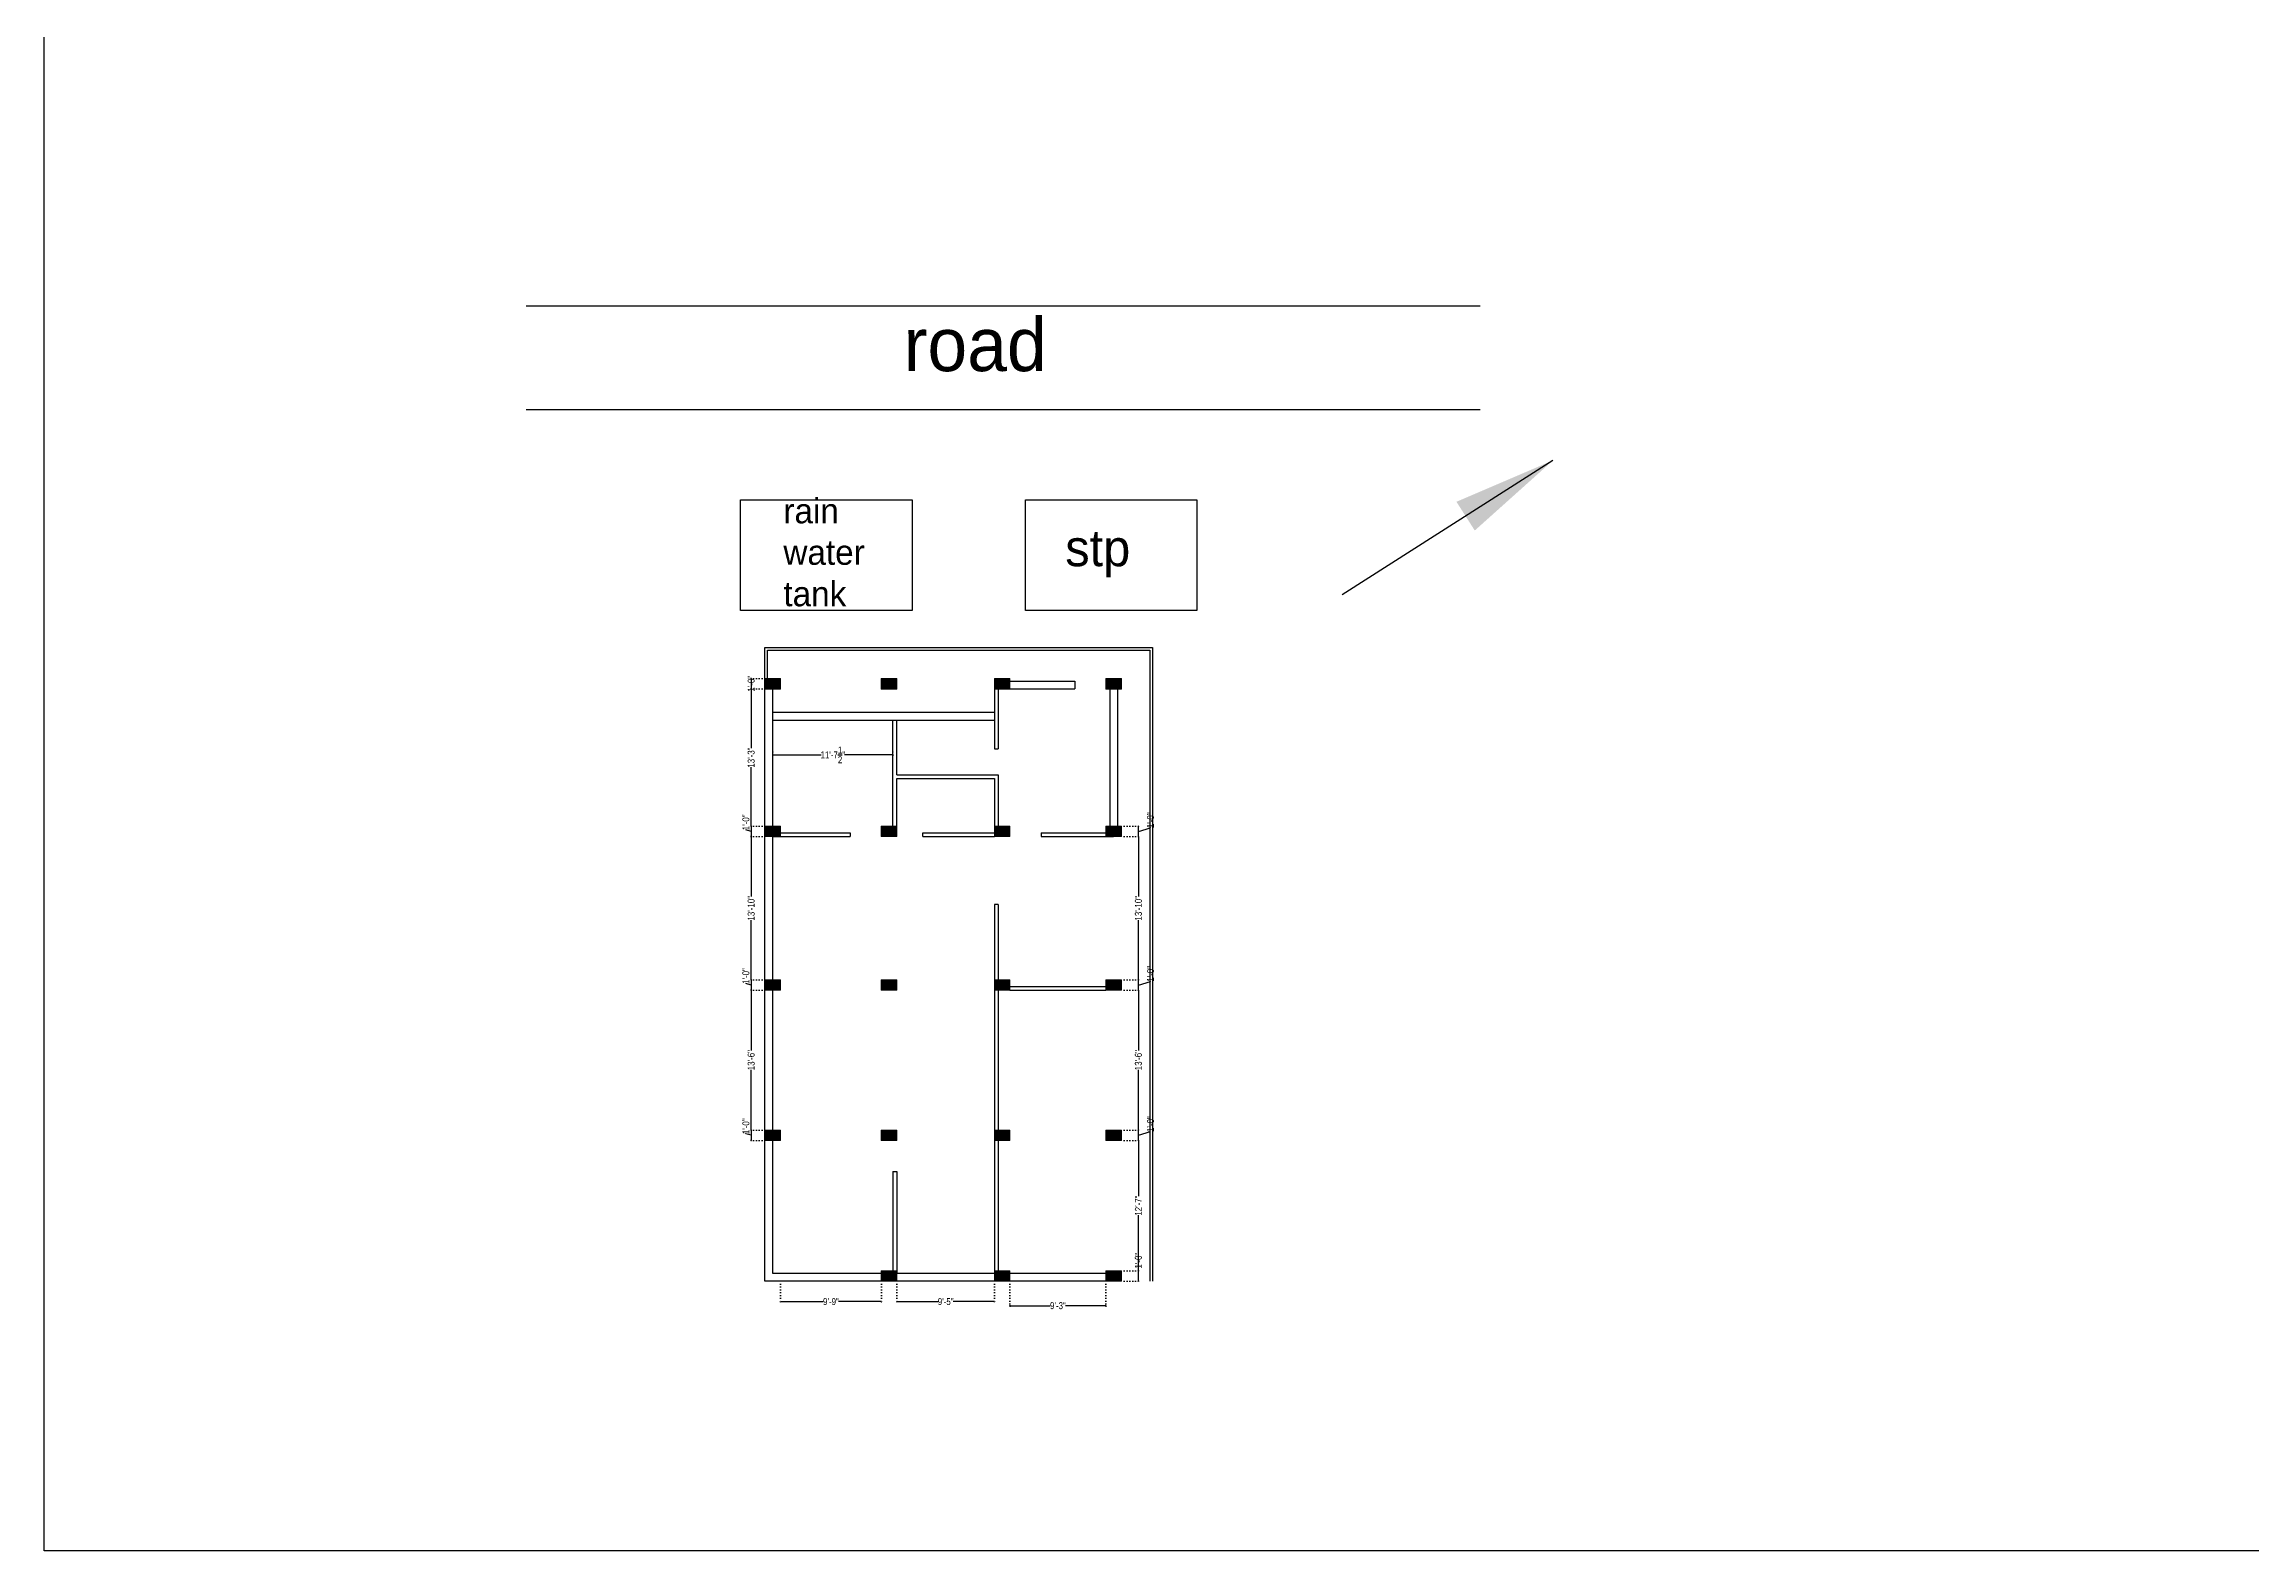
# Model space of a CAD drawing. Extents: x 187966 to 202201, y 659574 to 1343694.
# Drawn here: x 197087 to 199644, y 661930 to 663675 of the extents above; entities that cross this region are included whole.
import ezdxf

# ---------------------------------------------------------------- set-up
doc = ezdxf.new("R2010")
doc.units = 0
doc.header["$MEASUREMENT"] = 0
doc.header["$PDMODE"] = 32
doc.linetypes.add('DOT2', pattern=[3.175, 0, -3.175])
doc.layers.add('A-Wall', color=7, linetype='Continuous', lineweight=30)
doc.layers.add('HATCH', color=8, linetype='Continuous', lineweight=20)
doc.styles.add('AA_03.50', font='ARIALN.TTF', dxfattribs={"height": 8})
doc.styles.get("Standard").update_dxf_attribs({"font": 'stylu.ttf', "height": 7})
doc.dimstyles.new('AA_03.50', dxfattribs={"dimtxt": 9, "dimasz": 3.25, "dimexe": 1.75, "dimexo": 3.375, "dimgap": 0.09, "dimtad": 0, "dimdec": 0, "dimzin": 3, "dimdsep": 46, "dimlunit": 4, "dimtxsty": 'AA_03.50', "dimblk": 'DOTSMALL', "dimcen": 0.09, "dimclre": 7, "dimadec": 0, "dimazin": 0, "dimtfac": 1, "dimtdec": 0, "dimtofl": 0, "dimtmove": 0, "dimatfit": 3, "dimfxl": 1, "dimtolj": 1, "dimtzin": 0, "dimlwd": -1, "dimarcsym": 0})

# ---------------------------------------------------------------- blocks, each defined once
blk = doc.blocks.new('colummn')
at = {"layer": 'HATCH'}
h = blk.add_hatch(dxfattribs=at)
h.set_pattern_fill('ANSI31', color=256)
h.set_pattern_definition([(45, (0, 0), (-0.088388347648, 0.088388347648), [])])
h.paths.add_polyline_path([(198351, 663973.6), (198351, 663961.6), (198369, 663961.6), (198369, 663973.6)])
at = {"layer": 'A-Wall', "lineweight": 0}
blk.add_lwpolyline([(198351, 663973.6), (198351, 663961.6), (198369, 663961.6), (198369, 663973.6)], close=True, dxfattribs=at)
blk = doc.blocks.new('_DotSmall')
at = {"color": 0, "linetype": 'ByBlock', "const_width": 0.5}
blk.add_lwpolyline([(-0.0625, 0, 1), (0.0625, 0, 1)], format="xyb", close=True, dxfattribs=at)
blk = doc.blocks.new('*D232')
at = {"layer": 'A-Wall', "color": 7, "linetype": 'DOT2', "lineweight": -2, "transparency": 16777216}
for p, q in [((197918.7, 662940.6), (197904.3, 662940.6)), ((197918.7, 662928.6), (197904.3, 662928.6))]:
    blk.add_line(p, q, dxfattribs=at)
at = {"layer": 'A-Wall', "color": 0, "transparency": 16777216}
blk.add_line((197906.1, 662940.6), (197906.1, 662928.6), dxfattribs=at)
at = {"layer": 'DEFPOINTS', "color": 0, "transparency": 16777216}
for p in [(197922.1, 662940.6), (197906.1, 662928.6), (197922.1, 662928.6)]:
    blk.add_point(p, dxfattribs=at)
at = {"layer": 'A-Wall', "color": 0, "transparency": 16777216, "xscale": 3.25, "yscale": 3.25, "zscale": 3.25}
for p, rotation in [((197906.1, 662940.6), 90), ((197906.1, 662928.6), 270)]:
    blk.add_blockref('_DotSmall', p, dxfattribs=dict(at, rotation=rotation))
at = {"layer": 'A-Wall', "color": 0, "transparency": 16777216, "insert": (197906.1, 662934.6), "char_height": 8, "attachment_point": 5, "rotation": 90, "style": 'AA_03.50'}
blk.add_mtext('\\A1;1\'-0"', dxfattribs=at)
blk = doc.blocks.new('*D233')
at = {"layer": 'A-Wall', "color": 7, "linetype": 'DOT2', "lineweight": -2, "transparency": 16777216}
for p, q in [((197918.7, 662928.6), (197904.3, 662928.6)), ((197918.7, 662769.6), (197904.3, 662769.6))]:
    blk.add_line(p, q, dxfattribs=at)
at = {"layer": 'A-Wall', "color": 0, "transparency": 16777216}
for p, q in [((197906.1, 662928.6), (197906.1, 662860.1)), ((197906.1, 662769.6), (197906.1, 662838))]:
    blk.add_line(p, q, dxfattribs=at)
at = {"layer": 'DEFPOINTS', "color": 0, "transparency": 16777216}
for p in [(197922.1, 662928.6), (197906.1, 662769.6), (197922.1, 662769.6)]:
    blk.add_point(p, dxfattribs=at)
at = {"layer": 'A-Wall', "color": 0, "transparency": 16777216, "xscale": 3.25, "yscale": 3.25, "zscale": 3.25}
for p, rotation in [((197906.1, 662928.6), 90), ((197906.1, 662769.6), 270)]:
    blk.add_blockref('_DotSmall', p, dxfattribs=dict(at, rotation=rotation))
at = {"layer": 'A-Wall', "color": 0, "transparency": 16777216, "insert": (197906.1, 662849.1), "char_height": 8, "attachment_point": 5, "rotation": 90, "style": 'AA_03.50'}
blk.add_mtext('\\A1;13\'-3"', dxfattribs=at)
blk = doc.blocks.new('*D234')
at = {"layer": 'A-Wall', "color": 0, "transparency": 16777216}
for p, q in [((197900.1, 662765.4), (197900.1, 662765.5)), ((197906.1, 662763.6), (197900.1, 662765.4)), ((197906.1, 662769.6), (197906.1, 662757.6))]:
    blk.add_line(p, q, dxfattribs=at)
at = {"layer": 'A-Wall', "color": 7, "linetype": 'DOT2', "lineweight": -2, "transparency": 16777216}
for p, q in [((197918.7, 662769.6), (197904.3, 662769.6)), ((197918.7, 662757.6), (197904.3, 662757.6))]:
    blk.add_line(p, q, dxfattribs=at)
at = {"layer": 'DEFPOINTS', "color": 0, "transparency": 16777216}
for p in [(197906.1, 662757.6), (197922.1, 662769.6), (197922.1, 662757.6)]:
    blk.add_point(p, dxfattribs=at)
at = {"layer": 'A-Wall', "color": 0, "transparency": 16777216, "xscale": 3.25, "yscale": 3.25, "zscale": 3.25}
for p, rotation in [((197906.1, 662769.6), 90), ((197906.1, 662757.6), 270)]:
    blk.add_blockref('_DotSmall', p, dxfattribs=dict(at, rotation=rotation))
at = {"layer": 'A-Wall', "color": 0, "transparency": 16777216, "insert": (197900.1, 662774.1), "char_height": 8, "attachment_point": 5, "rotation": 90, "style": 'AA_03.50'}
blk.add_mtext('\\A1;1\'-0"', dxfattribs=at)
blk = doc.blocks.new('*D235')
at = {"layer": 'A-Wall', "color": 7, "linetype": 'DOT2', "lineweight": -2, "transparency": 16777216}
for p, q in [((197918.7, 662757.6), (197904.3, 662757.6)), ((197918.7, 662591.7), (197904.3, 662591.7))]:
    blk.add_line(p, q, dxfattribs=at)
at = {"layer": 'A-Wall', "color": 0, "transparency": 16777216}
for p, q in [((197906.1, 662757.6), (197906.1, 662688.2)), ((197906.1, 662591.7), (197906.1, 662661))]:
    blk.add_line(p, q, dxfattribs=at)
at = {"layer": 'DEFPOINTS', "color": 0, "transparency": 16777216}
for p in [(197922.1, 662757.6), (197906.1, 662591.7), (197922.1, 662591.7)]:
    blk.add_point(p, dxfattribs=at)
at = {"layer": 'A-Wall', "color": 0, "transparency": 16777216, "xscale": 3.25, "yscale": 3.25, "zscale": 3.25}
for p, rotation in [((197906.1, 662757.6), 90), ((197906.1, 662591.7), 270)]:
    blk.add_blockref('_DotSmall', p, dxfattribs=dict(at, rotation=rotation))
at = {"layer": 'A-Wall', "color": 0, "transparency": 16777216, "insert": (197906.1, 662674.6), "char_height": 8, "attachment_point": 5, "rotation": 90, "style": 'AA_03.50'}
blk.add_mtext('\\A1;13\'-10"', dxfattribs=at)
blk = doc.blocks.new('*D236')
at = {"layer": 'A-Wall', "color": 0, "transparency": 16777216}
for p, q in [((197900.1, 662587.4), (197900.1, 662587.6)), ((197906.1, 662585.7), (197900.1, 662587.4)), ((197906.1, 662591.7), (197906.1, 662579.7))]:
    blk.add_line(p, q, dxfattribs=at)
at = {"layer": 'A-Wall', "color": 7, "linetype": 'DOT2', "lineweight": -2, "transparency": 16777216}
for p, q in [((197918.7, 662591.7), (197904.3, 662591.7)), ((197918.7, 662579.7), (197904.3, 662579.7))]:
    blk.add_line(p, q, dxfattribs=at)
at = {"layer": 'DEFPOINTS', "color": 0, "transparency": 16777216}
for p in [(197906.1, 662579.7), (197922.1, 662591.7), (197922.1, 662579.7)]:
    blk.add_point(p, dxfattribs=at)
at = {"layer": 'A-Wall', "color": 0, "transparency": 16777216, "xscale": 3.25, "yscale": 3.25, "zscale": 3.25}
for p, rotation in [((197906.1, 662591.7), 90), ((197906.1, 662579.7), 270)]:
    blk.add_blockref('_DotSmall', p, dxfattribs=dict(at, rotation=rotation))
at = {"layer": 'A-Wall', "color": 0, "transparency": 16777216, "insert": (197900.1, 662596.1), "char_height": 8, "attachment_point": 5, "rotation": 90, "style": 'AA_03.50'}
blk.add_mtext('\\A1;1\'-0"', dxfattribs=at)
blk = doc.blocks.new('*D237')
at = {"layer": 'A-Wall', "color": 7, "linetype": 'DOT2', "lineweight": -2, "transparency": 16777216}
for p, q in [((197918.7, 662579.7), (197904.3, 662579.7)), ((197918.7, 662417.7), (197904.3, 662417.7))]:
    blk.add_line(p, q, dxfattribs=at)
at = {"layer": 'A-Wall', "color": 0, "transparency": 16777216}
for p, q in [((197906.1, 662579.7), (197906.1, 662509.7)), ((197906.1, 662417.7), (197906.1, 662487.6))]:
    blk.add_line(p, q, dxfattribs=at)
at = {"layer": 'DEFPOINTS', "color": 0, "transparency": 16777216}
for p in [(197922.1, 662579.7), (197906.1, 662417.7), (197922.1, 662417.7)]:
    blk.add_point(p, dxfattribs=at)
at = {"layer": 'A-Wall', "color": 0, "transparency": 16777216, "xscale": 3.25, "yscale": 3.25, "zscale": 3.25}
for p, rotation in [((197906.1, 662579.7), 90), ((197906.1, 662417.7), 270)]:
    blk.add_blockref('_DotSmall', p, dxfattribs=dict(at, rotation=rotation))
at = {"layer": 'A-Wall', "color": 0, "transparency": 16777216, "insert": (197906.1, 662498.7), "char_height": 8, "attachment_point": 5, "rotation": 90, "style": 'AA_03.50'}
blk.add_mtext('\\A1;13\'-6"', dxfattribs=at)
blk = doc.blocks.new('*D238')
at = {"layer": 'A-Wall', "color": 0, "transparency": 16777216}
for p, q in [((197900.1, 662413.4), (197900.1, 662413.6)), ((197906.1, 662411.7), (197900.1, 662413.4)), ((197906.1, 662417.7), (197906.1, 662405.7))]:
    blk.add_line(p, q, dxfattribs=at)
at = {"layer": 'A-Wall', "color": 7, "linetype": 'DOT2', "lineweight": -2, "transparency": 16777216}
for p, q in [((197918.7, 662417.7), (197904.3, 662417.7)), ((197918.7, 662405.7), (197904.3, 662405.7))]:
    blk.add_line(p, q, dxfattribs=at)
at = {"layer": 'DEFPOINTS', "color": 0, "transparency": 16777216}
for p in [(197906.1, 662405.7), (197922.1, 662417.7), (197922.1, 662405.7)]:
    blk.add_point(p, dxfattribs=at)
at = {"layer": 'A-Wall', "color": 0, "transparency": 16777216, "xscale": 3.25, "yscale": 3.25, "zscale": 3.25}
for p, rotation in [((197906.1, 662417.7), 90), ((197906.1, 662405.7), 270)]:
    blk.add_blockref('_DotSmall', p, dxfattribs=dict(at, rotation=rotation))
at = {"layer": 'A-Wall', "color": 0, "transparency": 16777216, "insert": (197900.1, 662422.1), "char_height": 8, "attachment_point": 5, "rotation": 90, "style": 'AA_03.50'}
blk.add_mtext('\\A1;1\'-0"', dxfattribs=at)
blk = doc.blocks.new('*D225')
at = {"layer": 'A-Wall', "color": 7, "linetype": 'DOT2', "lineweight": -2, "transparency": 16777216}
for p, q in [((198338.3, 662254.7), (198356.3, 662254.7)), ((198338.3, 662242.7), (198356.3, 662242.7))]:
    blk.add_line(p, q, dxfattribs=at)
at = {"layer": 'A-Wall', "color": 0, "transparency": 16777216}
for p, q in [((198354.6, 662254.7), (198354.6, 662258)), ((198354.6, 662242.7), (198354.6, 662254.7))]:
    blk.add_line(p, q, dxfattribs=at)
at = {"layer": 'DEFPOINTS', "color": 0, "transparency": 16777216}
for p in [(198334.9, 662254.7), (198354.6, 662254.7), (198334.9, 662242.7)]:
    blk.add_point(p, dxfattribs=at)
at = {"layer": 'A-Wall', "color": 0, "transparency": 16777216, "xscale": 3.25, "yscale": 3.25, "zscale": 3.25}
for p, rotation in [((198354.6, 662254.7), 90), ((198354.6, 662242.7), 270)]:
    blk.add_blockref('_DotSmall', p, dxfattribs=dict(at, rotation=rotation))
at = {"layer": 'A-Wall', "color": 0, "transparency": 16777216, "insert": (198354.6, 662266.5), "char_height": 8, "attachment_point": 5, "rotation": 90, "style": 'AA_03.50'}
blk.add_mtext('\\A1;1\'-0"', dxfattribs=at)
blk = doc.blocks.new('*D226')
at = {"layer": 'A-Wall', "color": 7, "linetype": 'DOT2', "lineweight": -2, "transparency": 16777216}
for p, q in [((198338.3, 662405.7), (198356.3, 662405.7)), ((198338.3, 662254.7), (198356.3, 662254.7))]:
    blk.add_line(p, q, dxfattribs=at)
at = {"layer": 'A-Wall', "color": 0, "transparency": 16777216}
for p, q in [((198354.6, 662405.7), (198354.6, 662341.3)), ((198354.6, 662254.7), (198354.6, 662319.1))]:
    blk.add_line(p, q, dxfattribs=at)
at = {"layer": 'DEFPOINTS', "color": 0, "transparency": 16777216}
for p in [(198334.9, 662405.7), (198354.6, 662405.7), (198334.9, 662254.7)]:
    blk.add_point(p, dxfattribs=at)
at = {"layer": 'A-Wall', "color": 0, "transparency": 16777216, "xscale": 3.25, "yscale": 3.25, "zscale": 3.25}
for p, rotation in [((198354.6, 662405.7), 90), ((198354.6, 662254.7), 270)]:
    blk.add_blockref('_DotSmall', p, dxfattribs=dict(at, rotation=rotation))
at = {"layer": 'A-Wall', "color": 0, "transparency": 16777216, "insert": (198354.6, 662330.2), "char_height": 8, "attachment_point": 5, "rotation": 90, "style": 'AA_03.50'}
blk.add_mtext('\\A1;12\'-7"', dxfattribs=at)
blk = doc.blocks.new('*D227')
at = {"layer": 'A-Wall', "color": 7, "linetype": 'DOT2', "lineweight": -2, "transparency": 16777216}
for p, q in [((198338.3, 662417.7), (198356.3, 662417.7)), ((198338.3, 662405.7), (198356.3, 662405.7))]:
    blk.add_line(p, q, dxfattribs=at)
at = {"layer": 'A-Wall', "color": 0, "transparency": 16777216}
for p, q in [((198354.6, 662405.7), (198354.6, 662417.7)), ((198354.6, 662411.7), (198368.7, 662415.9)), ((198368.7, 662415.9), (198368.7, 662416.1))]:
    blk.add_line(p, q, dxfattribs=at)
at = {"layer": 'DEFPOINTS', "color": 0, "transparency": 16777216}
for p in [(198334.9, 662417.7), (198334.9, 662405.7), (198354.6, 662417.7)]:
    blk.add_point(p, dxfattribs=at)
at = {"layer": 'A-Wall', "color": 0, "transparency": 16777216, "xscale": 3.25, "yscale": 3.25, "zscale": 3.25}
for p, rotation in [((198354.6, 662417.7), 90), ((198354.6, 662405.7), 270)]:
    blk.add_blockref('_DotSmall', p, dxfattribs=dict(at, rotation=rotation))
at = {"layer": 'A-Wall', "color": 0, "transparency": 16777216, "insert": (198368.7, 662424.6), "char_height": 8, "attachment_point": 5, "rotation": 90, "style": 'AA_03.50'}
blk.add_mtext('\\A1;1\'-0"', dxfattribs=at)
blk = doc.blocks.new('*D228')
at = {"layer": 'A-Wall', "color": 7, "linetype": 'DOT2', "lineweight": -2, "transparency": 16777216}
for p, q in [((198338.3, 662579.7), (198356.3, 662579.7)), ((198338.3, 662417.7), (198356.3, 662417.7))]:
    blk.add_line(p, q, dxfattribs=at)
at = {"layer": 'A-Wall', "color": 0, "transparency": 16777216}
for p, q in [((198354.6, 662579.7), (198354.6, 662509.7)), ((198354.6, 662417.7), (198354.6, 662487.6))]:
    blk.add_line(p, q, dxfattribs=at)
at = {"layer": 'DEFPOINTS', "color": 0, "transparency": 16777216}
for p in [(198334.9, 662579.7), (198354.6, 662579.7), (198334.9, 662417.7)]:
    blk.add_point(p, dxfattribs=at)
at = {"layer": 'A-Wall', "color": 0, "transparency": 16777216, "xscale": 3.25, "yscale": 3.25, "zscale": 3.25}
for p, rotation in [((198354.6, 662579.7), 90), ((198354.6, 662417.7), 270)]:
    blk.add_blockref('_DotSmall', p, dxfattribs=dict(at, rotation=rotation))
at = {"layer": 'A-Wall', "color": 0, "transparency": 16777216, "insert": (198354.6, 662498.7), "char_height": 8, "attachment_point": 5, "rotation": 90, "style": 'AA_03.50'}
blk.add_mtext('\\A1;13\'-6"', dxfattribs=at)
blk = doc.blocks.new('*D229')
at = {"layer": 'A-Wall', "color": 7, "linetype": 'DOT2', "lineweight": -2, "transparency": 16777216}
for p, q in [((198338.3, 662591.7), (198356.3, 662591.7)), ((198338.3, 662579.7), (198356.3, 662579.7))]:
    blk.add_line(p, q, dxfattribs=at)
at = {"layer": 'A-Wall', "color": 0, "transparency": 16777216}
for p, q in [((198354.6, 662579.7), (198354.6, 662591.7)), ((198354.6, 662585.7), (198368.7, 662589.9)), ((198368.7, 662589.9), (198368.7, 662590.1))]:
    blk.add_line(p, q, dxfattribs=at)
at = {"layer": 'DEFPOINTS', "color": 0, "transparency": 16777216}
for p in [(198334.9, 662591.7), (198334.9, 662579.7), (198354.6, 662591.7)]:
    blk.add_point(p, dxfattribs=at)
at = {"layer": 'A-Wall', "color": 0, "transparency": 16777216, "xscale": 3.25, "yscale": 3.25, "zscale": 3.25}
for p, rotation in [((198354.6, 662591.7), 90), ((198354.6, 662579.7), 270)]:
    blk.add_blockref('_DotSmall', p, dxfattribs=dict(at, rotation=rotation))
at = {"layer": 'A-Wall', "color": 0, "transparency": 16777216, "insert": (198368.7, 662598.6), "char_height": 8, "attachment_point": 5, "rotation": 90, "style": 'AA_03.50'}
blk.add_mtext('\\A1;1\'-0"', dxfattribs=at)
blk = doc.blocks.new('*D230')
at = {"layer": 'A-Wall', "color": 7, "linetype": 'DOT2', "lineweight": -2, "transparency": 16777216}
for p, q in [((198338.3, 662757.6), (198356.3, 662757.6)), ((198338.3, 662591.7), (198356.3, 662591.7))]:
    blk.add_line(p, q, dxfattribs=at)
at = {"layer": 'A-Wall', "color": 0, "transparency": 16777216}
for p, q in [((198354.6, 662757.6), (198354.6, 662688.2)), ((198354.6, 662591.7), (198354.6, 662661))]:
    blk.add_line(p, q, dxfattribs=at)
at = {"layer": 'DEFPOINTS', "color": 0, "transparency": 16777216}
for p in [(198334.9, 662757.6), (198354.6, 662757.6), (198334.9, 662591.7)]:
    blk.add_point(p, dxfattribs=at)
at = {"layer": 'A-Wall', "color": 0, "transparency": 16777216, "xscale": 3.25, "yscale": 3.25, "zscale": 3.25}
for p, rotation in [((198354.6, 662757.6), 90), ((198354.6, 662591.7), 270)]:
    blk.add_blockref('_DotSmall', p, dxfattribs=dict(at, rotation=rotation))
at = {"layer": 'A-Wall', "color": 0, "transparency": 16777216, "insert": (198354.6, 662674.6), "char_height": 8, "attachment_point": 5, "rotation": 90, "style": 'AA_03.50'}
blk.add_mtext('\\A1;13\'-10"', dxfattribs=at)
blk = doc.blocks.new('*D231')
at = {"layer": 'A-Wall', "color": 7, "linetype": 'DOT2', "lineweight": -2, "transparency": 16777216}
for p, q in [((198338.3, 662769.6), (198356.3, 662769.6)), ((198338.3, 662757.6), (198356.3, 662757.6))]:
    blk.add_line(p, q, dxfattribs=at)
at = {"layer": 'A-Wall', "color": 0, "transparency": 16777216}
for p, q in [((198354.6, 662757.6), (198354.6, 662769.6)), ((198354.6, 662763.6), (198368.7, 662767.8)), ((198368.7, 662767.8), (198368.7, 662768))]:
    blk.add_line(p, q, dxfattribs=at)
at = {"layer": 'DEFPOINTS', "color": 0, "transparency": 16777216}
for p in [(198334.9, 662769.6), (198334.9, 662757.6), (198354.6, 662769.6)]:
    blk.add_point(p, dxfattribs=at)
at = {"layer": 'A-Wall', "color": 0, "transparency": 16777216, "xscale": 3.25, "yscale": 3.25, "zscale": 3.25}
for p, rotation in [((198354.6, 662769.6), 90), ((198354.6, 662757.6), 270)]:
    blk.add_blockref('_DotSmall', p, dxfattribs=dict(at, rotation=rotation))
at = {"layer": 'A-Wall', "color": 0, "transparency": 16777216, "insert": (198368.7, 662776.5), "char_height": 8, "attachment_point": 5, "rotation": 90, "style": 'AA_03.50'}
blk.add_mtext('\\A1;1\'-0"', dxfattribs=at)
blk = doc.blocks.new('*D222')
at = {"layer": 'A-Wall', "color": 7, "linetype": 'DOT2', "lineweight": -2, "transparency": 16777216}
for p, q in [((198074.9, 662239.4), (198074.9, 662217.3)), ((198187.9, 662239.4), (198187.9, 662217.3))]:
    blk.add_line(p, q, dxfattribs=at)
at = {"layer": 'A-Wall', "color": 0, "transparency": 16777216}
for p, q in [((198074.9, 662219), (198122.6, 662219)), ((198187.9, 662219), (198140.2, 662219))]:
    blk.add_line(p, q, dxfattribs=at)
at = {"layer": 'DEFPOINTS', "color": 0, "transparency": 16777216}
for p in [(198074.9, 662242.7), (198187.9, 662242.7), (198187.9, 662219)]:
    blk.add_point(p, dxfattribs=at)
at = {"layer": 'A-Wall', "color": 0, "transparency": 16777216, "xscale": 3.25, "yscale": 3.25, "zscale": 3.25, "rotation": 180}
blk.add_blockref('_DotSmall', (198074.9, 662219), dxfattribs=at)
at = {"layer": 'A-Wall', "color": 0, "transparency": 16777216, "xscale": 3.25, "yscale": 3.25, "zscale": 3.25}
blk.add_blockref('_DotSmall', (198187.9, 662219), dxfattribs=at)
at = {"layer": 'A-Wall', "color": 0, "transparency": 16777216, "insert": (198131.4, 662219), "char_height": 8, "attachment_point": 5, "style": 'AA_03.50'}
blk.add_mtext('\\A1;9\'-5"', dxfattribs=at)
blk = doc.blocks.new('*D223')
at = {"layer": 'A-Wall', "color": 7, "linetype": 'DOT2', "lineweight": -2, "transparency": 16777216}
for p, q in [((198205.9, 662239.4), (198205.9, 662212.6)), ((198316.9, 662239.4), (198316.9, 662212.6))]:
    blk.add_line(p, q, dxfattribs=at)
at = {"layer": 'A-Wall', "color": 0, "transparency": 16777216}
for p, q in [((198205.9, 662214.3), (198252.6, 662214.3)), ((198316.9, 662214.3), (198270.2, 662214.3))]:
    blk.add_line(p, q, dxfattribs=at)
at = {"layer": 'DEFPOINTS', "color": 0, "transparency": 16777216}
for p in [(198205.9, 662242.7), (198316.9, 662242.7), (198316.9, 662214.3)]:
    blk.add_point(p, dxfattribs=at)
at = {"layer": 'A-Wall', "color": 0, "transparency": 16777216, "xscale": 3.25, "yscale": 3.25, "zscale": 3.25, "rotation": 180}
blk.add_blockref('_DotSmall', (198205.9, 662214.3), dxfattribs=at)
at = {"layer": 'A-Wall', "color": 0, "transparency": 16777216, "xscale": 3.25, "yscale": 3.25, "zscale": 3.25}
blk.add_blockref('_DotSmall', (198316.9, 662214.3), dxfattribs=at)
at = {"layer": 'A-Wall', "color": 0, "transparency": 16777216, "insert": (198261.4, 662214.3), "char_height": 8, "attachment_point": 5, "style": 'AA_03.50'}
blk.add_mtext('\\A1;9\'-3"', dxfattribs=at)
blk = doc.blocks.new('*D224')
at = {"layer": 'A-Wall', "color": 7, "linetype": 'DOT2', "lineweight": -2, "transparency": 16777216}
for p, q in [((197940.1, 662239.4), (197940.1, 662217.3)), ((198056.9, 662239.4), (198056.9, 662217.3))]:
    blk.add_line(p, q, dxfattribs=at)
at = {"layer": 'A-Wall', "color": 0, "transparency": 16777216}
for p, q in [((197940.1, 662219), (197989.7, 662219)), ((198056.9, 662219), (198007.3, 662219))]:
    blk.add_line(p, q, dxfattribs=at)
at = {"layer": 'DEFPOINTS', "color": 0, "transparency": 16777216}
for p in [(197940.1, 662242.7), (198056.9, 662242.7), (198056.9, 662219)]:
    blk.add_point(p, dxfattribs=at)
at = {"layer": 'A-Wall', "color": 0, "transparency": 16777216, "xscale": 3.25, "yscale": 3.25, "zscale": 3.25, "rotation": 180}
blk.add_blockref('_DotSmall', (197940.1, 662219), dxfattribs=at)
at = {"layer": 'A-Wall', "color": 0, "transparency": 16777216, "xscale": 3.25, "yscale": 3.25, "zscale": 3.25}
blk.add_blockref('_DotSmall', (198056.9, 662219), dxfattribs=at)
at = {"layer": 'A-Wall', "color": 0, "transparency": 16777216, "insert": (197998.5, 662219), "char_height": 8, "attachment_point": 5, "style": 'AA_03.50'}
blk.add_mtext('\\A1;9\'-9"', dxfattribs=at)
blk = doc.blocks.new('*D221')
at = {"layer": 'A-Wall', "color": 7, "linetype": 'DOT2', "lineweight": -2, "transparency": 16777216}
for p, q in [((197931.1, 662855.6), (197931.1, 662854)), ((198070.4, 662855.6), (198070.4, 662854))]:
    blk.add_line(p, q, dxfattribs=at)
at = {"layer": 'A-Wall', "color": 0, "transparency": 16777216}
for p, q in [((197931.1, 662852.2), (197987.3, 662852.2)), ((198070.4, 662852.2), (198014.2, 662852.2))]:
    blk.add_line(p, q, dxfattribs=at)
at = {"layer": 'DEFPOINTS', "color": 0, "transparency": 16777216}
for p in [(197931.1, 662852.2), (197931.1, 662852.2), (198070.4, 662852.2)]:
    blk.add_point(p, dxfattribs=at)
at = {"layer": 'A-Wall', "color": 0, "transparency": 16777216, "xscale": 3.25, "yscale": 3.25, "zscale": 3.25, "rotation": 180}
blk.add_blockref('_DotSmall', (197931.1, 662852.2), dxfattribs=at)
at = {"layer": 'A-Wall', "color": 0, "transparency": 16777216, "xscale": 3.25, "yscale": 3.25, "zscale": 3.25}
blk.add_blockref('_DotSmall', (198070.4, 662852.2), dxfattribs=at)
at = {"layer": 'A-Wall', "color": 0, "transparency": 16777216, "insert": (198000.7, 662852.2), "char_height": 8, "attachment_point": 5, "style": 'AA_03.50'}
blk.add_mtext('\\A1;11\'-7{\\H1.000000x;\\S1/2;}"', dxfattribs=at)

msp = doc.modelspace()

# ---------------------------------------------------------------- linework, layer by layer
at = {"layer": 'A-Wall'}
for p, q in [((197645.7, 663372.22), (198750.67, 663372.22)), ((197645.7, 663252.22), (198750.67, 663252.22)), ((197922.08, 662940.57), (197922.08, 662976.57)), ((197925.08, 662940.57), (197925.08, 662973.57)), ((198280.88, 662937.57), (198280.88, 662928.57)), ((198187.88, 662928.57), (198187.88, 662859.32)), ((198192.38, 662928.57), (198192.38, 662859.32)), ((198321.38, 662928.57), (198321.38, 662769.57)), ((198330.38, 662928.57), (198330.38, 662769.57)), ((198070.38, 662769.57), (198070.38, 662892.57)), ((198074.88, 662829.32), (198074.88, 662892.57)), ((198187.88, 662859.32), (198192.38, 662859.32)), ((198074.88, 662829.32), (198192.38, 662829.32)), ((198074.88, 662757.57), (198074.88, 662824.82)), ((198074.88, 662824.82), (198187.88, 662824.82)), ((198187.88, 662824.82), (198187.88, 662757.57)), ((198192.38, 662829.32), (198192.38, 662769.57)), ((197931.08, 662762.07), (198020.88, 662762.07)), ((197931.08, 662757.57), (198020.88, 662757.57)), ((198020.88, 662762.07), (198020.88, 662757.57)), ((198104.88, 662757.57), (198104.88, 662762.07)), ((198104.88, 662762.07), (198187.88, 662762.07)), ((198104.88, 662757.57), (198187.88, 662757.57)), ((198241.88, 662762.07), (198325.88, 662762.07)), ((198241.88, 662762.07), (198241.88, 662757.57)), ((198241.88, 662757.57), (198325.88, 662757.57)), ((198187.88, 662679.04), (198187.88, 662251.74)), ((198192.38, 662679.04), (198187.88, 662679.04)), ((198192.38, 662679.04), (198192.38, 662591.66)), ((198192.38, 662591.35), (198192.38, 662251.74)), ((198205.88, 662584.16), (198316.88, 662584.16)), ((198205.88, 662579.66), (198316.88, 662579.66)), ((198070.38, 662369.66), (198070.38, 662251.74)), ((198070.38, 662369.66), (198074.88, 662369.66)), ((198074.88, 662369.66), (198074.88, 662251.74))]:
    msp.add_line(p, q, dxfattribs=at)
for points in [[(197087.24, 665420.32), (202201.29, 665420.32), (202201.29, 661930.4), (197087.24, 661930.4)], [(197893.84, 663147.55), (198092.49, 663147.55), (198092.49, 663019.55), (197893.84, 663019.55)], [(198223.74, 663147.55), (198422.39, 663147.55), (198422.39, 663019.55), (198223.74, 663019.55)]]:
    msp.add_lwpolyline(points, close=True, dxfattribs=at)
at = {"layer": 'DEFPOINTS', "lineweight": 30}
for p, q in [((197922.08, 662976.57), (198370.88, 662976.57)), ((197925.08, 662973.57), (198367.88, 662973.57)), ((198367.88, 662973.57), (198367.88, 662242.74)), ((198370.88, 662976.57), (198370.88, 662242.74)), ((197922.08, 662417.66), (197922.08, 662940.57)), ((198187.88, 662937.57), (198280.88, 662937.57)), ((197931.08, 662417.66), (197931.08, 662928.57)), ((198205.88, 662928.57), (198280.88, 662928.57)), ((197931.08, 662901.57), (198187.88, 662901.57)), ((197931.08, 662892.57), (198187.88, 662892.57)), ((197922.08, 662242.74), (197922.08, 662417.66)), ((197931.08, 662251.74), (197931.08, 662405.66)), ((198334.88, 662251.74), (197931.08, 662251.74)), ((198334.88, 662242.74), (197922.08, 662242.74))]:
    msp.add_line(p, q, dxfattribs=at)

# ---------------------------------------------------------------- block references
at = {"layer": 'A-Wall'}
for p in [(-428.93, -1033.07), (-294.13, -1033.07), (-163.13, -1033.07), (-34.13, -1033.07), (-428.93, -1204.07), (-294.13, -1204.07), (-163.13, -1204.07), (-34.13, -1204.07), (-428.93, -1381.98), (-294.13, -1381.98), (-163.13, -1381.98), (-34.13, -1381.98), (-428.93, -1555.98), (-294.13, -1555.98), (-163.13, -1555.98), (-34.13, -1555.98), (-294.13, -1718.89), (-163.13, -1718.89), (-34.13, -1718.89)]:
    msp.add_blockref('colummn', p, dxfattribs=at)

# ---------------------------------------------------------------- texts
at = {"layer": 'A-Wall', "attachment_point": 1}
for s, insert, char_height in [('road', (198082.71, 663358.57), 61.912), ('rain water tank', (197943.48, 663149.19), 28.8), ('stp', (198269.93, 663112.97), 42.217)]:
    msp.add_mtext_dynamic_manual_height_columns(s, width=133.4108, gutter_width=35, heights=[0], dxfattribs=dict(at, insert=insert, char_height=char_height))

# ---------------------------------------------------------------- dimensions: what is measured, and where the dimension line sits
at = {"layer": 'A-Wall'}
dim = msp.add_linear_dim(base=(197906.09, 662928.57), p1=(197922.08, 662940.57), p2=(197922.08, 662928.57), angle=90, dimstyle='AA_03.50', override={"dimtxt": 8, "dimdec": 1, "dimtdec": 1, "dimfxl": 0.1}, dxfattribs=at)
dim.commit()
dim.dimension.update_dxf_attribs({"geometry": '*D232', "text_midpoint": (197906.09, 662934.57), "dimtype": 160})
for base, p1, p2, override, picture, middle in [((197906.09, 662769.57), (197922.08, 662928.57), (197922.08, 662769.57), {"dimtxt": 8, "dimdec": 1, "dimtdec": 1, "dimtmove": 1, "dimfxl": 0.1}, '*D233', (197906.09, 662849.07)), ((197906.09, 662757.57), (197922.08, 662769.57), (197922.08, 662757.57), {"dimtxt": 8, "dimdec": 1, "dimtdec": 1, "dimtmove": 1, "dimfxl": 0.1}, '*D234', (197900.12, 662765.63)), ((198354.57, 662769.57), (198334.88, 662757.57), (198334.88, 662769.57), {"dimtxt": 8, "dimdec": 1, "dimtdec": 1, "dimtmove": 1, "dimfxl": 0.1}, '*D231', (198368.7, 662768.08)), ((197906.09, 662591.66), (197922.08, 662757.57), (197922.08, 662591.66), {"dimtxt": 8, "dimdec": 1, "dimtdec": 1, "dimtmove": 1, "dimfxl": 0.1}, '*D235', (197906.09, 662674.61)), ((198354.57, 662757.57), (198334.88, 662591.66), (198334.88, 662757.57), {"dimtxt": 8, "dimdec": 1, "dimtdec": 1, "dimtmove": 1, "dimfxl": 0.1}, '*D230', (198354.57, 662674.61)), ((197906.09, 662579.66), (197922.08, 662591.66), (197922.08, 662579.66), {"dimtxt": 8, "dimdec": 1, "dimtdec": 1, "dimtmove": 1, "dimfxl": 0.1}, '*D236', (197900.12, 662587.72)), ((198354.57, 662591.66), (198334.88, 662579.66), (198334.88, 662591.66), {"dimtxt": 8, "dimdec": 1, "dimtdec": 1, "dimtmove": 1, "dimfxl": 0.1}, '*D229', (198368.7, 662590.17)), ((197906.09, 662417.66), (197922.08, 662579.66), (197922.08, 662417.66), {"dimtxt": 8, "dimdec": 1, "dimtdec": 1, "dimtmove": 1, "dimfxl": 0.1}, '*D237', (197906.09, 662498.66)), ((198354.57, 662579.66), (198334.88, 662417.66), (198334.88, 662579.66), {"dimtxt": 8, "dimdec": 1, "dimtdec": 1, "dimtmove": 1, "dimfxl": 0.1}, '*D228', (198354.57, 662498.66)), ((197906.09, 662405.66), (197922.08, 662417.66), (197922.08, 662405.66), {"dimtxt": 8, "dimdec": 1, "dimtdec": 1, "dimtmove": 1, "dimfxl": 0.1}, '*D238', (197900.12, 662413.72)), ((198354.57, 662417.66), (198334.88, 662405.66), (198334.88, 662417.66), {"dimtxt": 8, "dimdec": 1, "dimtdec": 1, "dimtmove": 1, "dimfxl": 0.1}, '*D227', (198368.7, 662416.17)), ((198354.57, 662405.66), (198334.88, 662254.74), (198334.88, 662405.66), {"dimtxt": 8, "dimdec": 1, "dimtdec": 1, "dimtmove": 1, "dimfxl": 0.1}, '*D226', (198354.57, 662330.2)), ((198354.57, 662254.74), (198334.88, 662242.74), (198334.88, 662254.74), {"dimtxt": 8, "dimdec": 1, "dimtdec": 1, "dimfxl": 0.1}, '*D225', (198354.57, 662266.5))]:
    dim = msp.add_linear_dim(base=base, p1=p1, p2=p2, angle=90, dimstyle='AA_03.50', override=override, dxfattribs=at)
    dim.commit()
    dim.dimension.update_dxf_attribs({"geometry": picture, "text_midpoint": middle})
for base, p1, p2, picture, middle in [((197931.08, 662852.22), (198070.38, 662852.22), (197931.08, 662852.22), '*D221', (198000.73, 662852.22)), ((198056.88, 662219.04), (197940.08, 662242.74), (198056.88, 662242.74), '*D224', (197998.48, 662219.04)), ((198187.88, 662219.04), (198074.88, 662242.74), (198187.88, 662242.74), '*D222', (198131.38, 662219.04)), ((198316.88, 662214.33), (198205.88, 662242.74), (198316.88, 662242.74), '*D223', (198261.38, 662214.33))]:
    dim = msp.add_linear_dim(base=base, p1=p1, p2=p2, dimstyle='AA_03.50', override={"dimtxt": 8, "dimdec": 1, "dimtdec": 1, "dimfxl": 0.1}, dxfattribs=at)
    dim.commit()
    dim.dimension.update_dxf_attribs({"geometry": picture, "text_midpoint": middle})

# ---------------------------------------------------------------- leaders
msp.add_leader([(198834.8, 663193.24), (198590.55, 663037.49)], dimstyle='AA_03.50', override={"dimtxt": 8, "dimasz": 120, "dimgap": 0.09, "dimtad": 0, "dimdec": 1, "dimtdec": 1, "dimfxl": 0.1}, dxfattribs=at)

doc.saveas('drawing.dxf')
